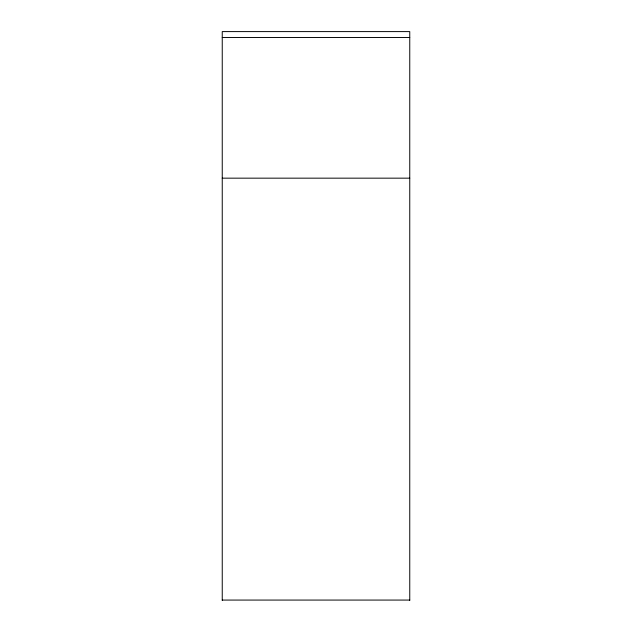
<?xml version="1.0" encoding="UTF-8"?>
<svg xmlns="http://www.w3.org/2000/svg" width="632" height="632" viewBox="0 0 632 632"><rect width="100%" height="100%" fill="white"/><g stroke="black" fill="none" stroke-linecap="round" stroke-linejoin="round"><path stroke-width="0.95" d="M222.243 37.517L409.757 37.517M222.243 178.161L409.757 178.161M222.243 600.068L409.757 600.068M409.757 600.392L409.757 31.6L222.243 31.6L222.243 600.392"/></g></svg>
